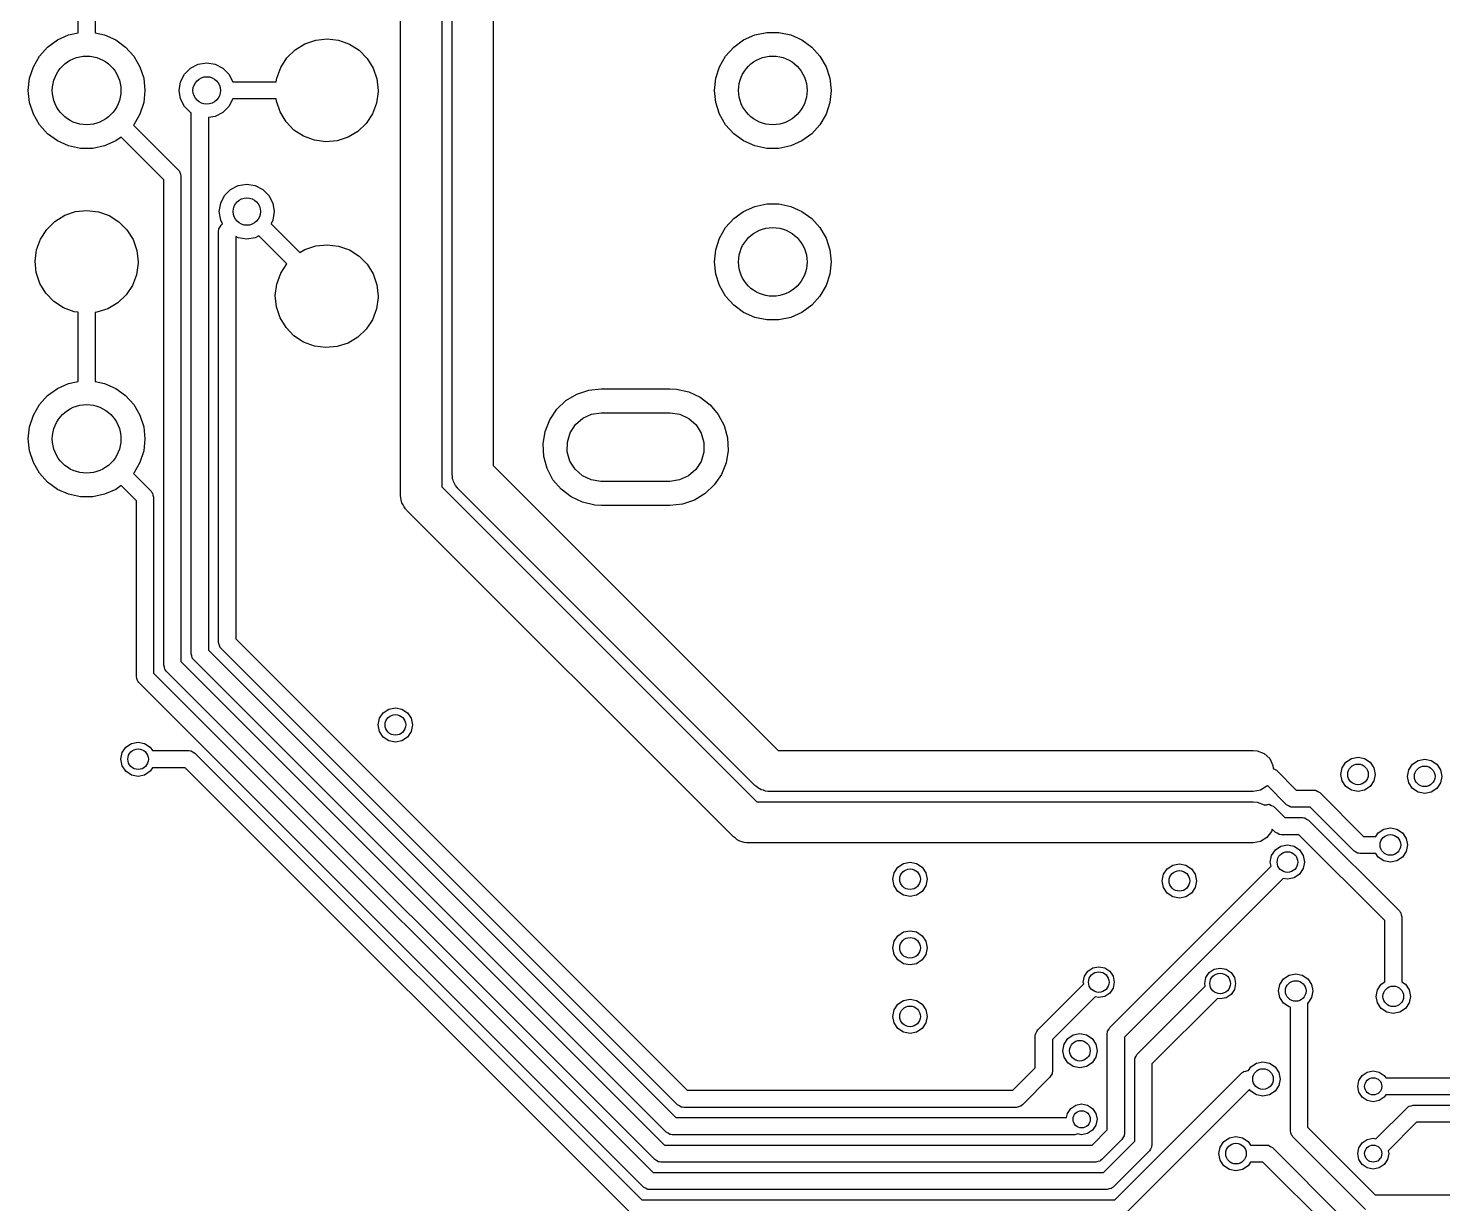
# Model space of a CAD drawing. Extents: x 4.65 to 6.27, y -4.67 to -2.2.
# Drawn here: x 4.652 to 5.463, y -3.71 to -3.035 of the extents above; entities that cross this region are included whole.
import ezdxf

# ---------------------------------------------------------------- set-up
doc = ezdxf.new("R2010")
doc.units = 0
doc.header["$MEASUREMENT"] = 0
doc.layers.add('BLACK', color=7, linetype='CONTINUOUS')

msp = doc.modelspace()

# ---------------------------------------------------------------- linework, layer by layer
at = {"layer": 'BLACK', "linetype": 'CONTINUOUS'}
for p, q in [((4.88878, -2.76452), (4.88878, -3.29847)), ((4.89469, -3.29113), (4.89469, -2.77186)), ((4.86516, -3.30336), (4.86516, -2.93698)), ((4.91831, -2.93698), (4.91831, -3.28624)), ((4.68012, -3.03789), (4.68012, -3.00139)), ((4.68996, -3.00146), (4.68996, -3.03789)), ((4.66265, -3.046), (4.66831, -3.04188)), ((4.66831, -3.04188), (4.6747, -3.03904)), ((4.6747, -3.03904), (4.68012, -3.03789)), ((4.68996, -3.03789), (4.69538, -3.03904)), ((4.69538, -3.03904), (4.70177, -3.04188)), ((4.70177, -3.04188), (4.70743, -3.046)), ((4.81026, -3.04415), (4.81649, -3.04203)), ((4.81649, -3.04203), (4.82304, -3.04134)), ((4.82304, -3.04134), (4.82958, -3.04212)), ((4.82958, -3.04212), (4.83578, -3.04433)), ((5.05635, -3.046), (5.06201, -3.04188)), ((5.06201, -3.04188), (5.0684, -3.03904)), ((5.0684, -3.03904), (5.07524, -3.03758)), ((5.07524, -3.03758), (5.08224, -3.03758)), ((5.08224, -3.03758), (5.08908, -3.03904)), ((5.08908, -3.03904), (5.09547, -3.04188)), ((5.09547, -3.04188), (5.10113, -3.046)), ((4.65447, -3.05725), (4.65797, -3.0512)), ((4.65797, -3.0512), (4.66265, -3.046)), ((4.70743, -3.046), (4.71211, -3.0512)), ((4.71211, -3.0512), (4.71561, -3.05725)), ((4.79995, -3.0522), (4.80466, -3.0476)), ((4.80466, -3.0476), (4.81026, -3.04415)), ((4.83578, -3.04433), (4.84134, -3.04785)), ((4.84134, -3.04785), (4.84598, -3.05253)), ((5.04817, -3.05725), (5.05167, -3.0512)), ((5.05167, -3.0512), (5.05635, -3.046)), ((5.10113, -3.046), (5.10581, -3.0512)), ((5.10581, -3.0512), (5.10931, -3.05725)), ((4.65231, -3.06391), (4.65447, -3.05725)), ((4.71561, -3.05725), (4.71777, -3.06391)), ((4.7412, -3.06161), (4.74468, -3.05813)), ((4.74468, -3.05813), (4.74907, -3.05589)), ((4.74907, -3.05589), (4.75394, -3.05512)), ((4.75394, -3.05512), (4.7588, -3.05589)), ((4.7588, -3.05589), (4.76319, -3.05813)), ((4.76319, -3.05813), (4.76668, -3.06161)), ((4.79413, -3.06392), (4.79639, -3.05774)), ((4.79639, -3.05774), (4.79995, -3.0522)), ((4.84598, -3.05253), (4.84946, -3.05811)), ((4.84946, -3.05811), (4.85163, -3.06432)), ((5.04601, -3.06391), (5.04817, -3.05725)), ((5.10931, -3.05725), (5.11147, -3.06391)), ((4.65157, -3.07087), (4.65231, -3.06391)), ((4.71777, -3.06391), (4.7185, -3.07087)), ((4.73819, -3.07087), (4.73896, -3.066)), ((4.73896, -3.066), (4.7412, -3.06161)), ((4.76668, -3.06161), (4.76889, -3.06594)), ((4.76889, -3.06594), (4.79388, -3.06594)), ((4.79388, -3.06594), (4.79413, -3.06392)), ((4.85163, -3.06432), (4.85236, -3.07087)), ((5.04528, -3.07087), (5.04601, -3.06391)), ((5.11147, -3.06391), (5.1122, -3.07087)), ((4.65231, -3.07782), (4.65157, -3.07087)), ((4.7185, -3.07087), (4.71777, -3.07782)), ((4.73896, -3.07573), (4.73819, -3.07087)), ((4.85235, -3.07169), (4.85143, -3.07821)), ((4.85236, -3.07087), (4.85235, -3.07169)), ((5.04601, -3.07782), (5.04528, -3.07087)), ((5.1122, -3.07087), (5.11147, -3.07782)), ((4.65447, -3.08448), (4.65231, -3.07782)), ((4.71777, -3.07782), (4.71561, -3.08448)), ((4.7412, -3.08012), (4.73896, -3.07573)), ((4.74468, -3.08361), (4.7412, -3.08012)), ((4.74506, -3.0838), (4.74468, -3.08361)), ((4.76319, -3.08361), (4.7588, -3.08584)), ((4.76668, -3.08012), (4.76319, -3.08361)), ((4.76889, -3.07579), (4.76668, -3.08012)), ((4.79383, -3.07579), (4.76889, -3.07579)), ((4.79395, -3.07701), (4.79383, -3.07579)), ((4.79603, -3.08325), (4.79395, -3.07701)), ((4.79944, -3.08888), (4.79603, -3.08325)), ((4.85143, -3.07821), (4.8491, -3.08436)), ((5.04817, -3.08448), (5.04601, -3.07782)), ((5.11147, -3.07782), (5.10931, -3.08448)), ((4.65797, -3.09054), (4.65447, -3.08448)), ((4.66265, -3.09574), (4.65797, -3.09054)), ((4.71211, -3.09054), (4.7119, -3.09077)), ((4.7119, -3.09077), (4.73773, -3.1166)), ((4.71561, -3.08448), (4.71211, -3.09054)), ((4.74506, -3.39427), (4.74506, -3.0838)), ((4.7588, -3.08584), (4.7549, -3.08646)), ((4.7549, -3.08646), (4.7549, -3.39223)), ((4.80401, -3.09362), (4.79944, -3.08888)), ((4.84545, -3.08985), (4.84069, -3.09439)), ((4.8491, -3.08436), (4.84545, -3.08985)), ((5.05167, -3.09054), (5.04817, -3.08448)), ((5.05635, -3.09574), (5.05167, -3.09054)), ((5.10581, -3.09054), (5.10113, -3.09574)), ((5.10931, -3.08448), (5.10581, -3.09054)), ((4.66831, -3.09985), (4.66265, -3.09574)), ((4.6747, -3.10269), (4.66831, -3.09985)), ((4.70177, -3.09985), (4.69538, -3.10269)), ((4.70484, -3.09762), (4.70177, -3.09985)), ((4.72933, -3.12212), (4.70484, -3.09762)), ((4.80952, -3.09722), (4.80401, -3.09362)), ((4.81569, -3.09952), (4.80952, -3.09722)), ((4.82222, -3.10039), (4.81569, -3.09952)), ((4.82877, -3.09979), (4.82222, -3.10039)), ((4.83503, -3.09776), (4.82877, -3.09979)), ((4.84069, -3.09439), (4.83503, -3.09776)), ((5.06201, -3.09985), (5.05635, -3.09574)), ((5.0684, -3.10269), (5.06201, -3.09985)), ((5.09547, -3.09985), (5.08908, -3.10269)), ((5.10113, -3.09574), (5.09547, -3.09985)), ((4.68154, -3.10415), (4.6747, -3.10269)), ((4.68854, -3.10415), (4.68154, -3.10415)), ((4.69538, -3.10269), (4.68854, -3.10415)), ((5.07524, -3.10415), (5.0684, -3.10269)), ((5.08224, -3.10415), (5.07524, -3.10415)), ((5.08908, -3.10269), (5.08224, -3.10415)), ((4.72933, -3.40079), (4.72933, -3.12212)), ((4.73773, -3.1166), (4.73826, -3.1173)), ((4.73826, -3.1173), (4.73839, -3.11742)), ((4.73839, -3.11742), (4.73842, -3.11753)), ((4.73842, -3.11753), (4.73858, -3.11773)), ((4.73858, -3.11773), (4.73883, -3.11892)), ((4.73883, -3.11892), (4.73917, -3.12008)), ((4.73917, -3.12008), (4.73917, -3.39875)), ((4.76195, -3.13557), (4.76419, -3.13118)), ((4.76419, -3.13118), (4.76768, -3.1277)), ((4.76768, -3.1277), (4.77207, -3.12546)), ((4.77207, -3.12546), (4.77693, -3.12469)), ((4.77693, -3.12469), (4.7818, -3.12546)), ((4.7818, -3.12546), (4.78619, -3.1277)), ((4.78619, -3.1277), (4.78967, -3.13118)), ((4.78967, -3.13118), (4.79191, -3.13557)), ((4.67247, -3.14257), (4.6787, -3.14045)), ((4.6787, -3.14045), (4.68525, -3.13976)), ((4.68525, -3.13976), (4.69178, -3.14054)), ((4.69178, -3.14054), (4.69798, -3.14275)), ((4.76118, -3.14044), (4.76195, -3.13557)), ((4.76195, -3.1453), (4.76118, -3.14044)), ((4.79191, -3.13557), (4.79268, -3.14044)), ((4.79268, -3.14044), (4.79191, -3.1453)), ((5.05635, -3.14442), (5.06201, -3.14031)), ((5.06201, -3.14031), (5.0684, -3.13746)), ((5.0684, -3.13746), (5.07524, -3.13601)), ((5.07524, -3.13601), (5.08224, -3.13601)), ((5.08224, -3.13601), (5.08908, -3.13746)), ((5.08908, -3.13746), (5.09547, -3.14031)), ((5.09547, -3.14031), (5.10113, -3.14442)), ((4.66216, -3.15063), (4.66686, -3.14602)), ((4.66686, -3.14602), (4.67247, -3.14257)), ((4.69798, -3.14275), (4.70354, -3.14628)), ((4.70354, -3.14628), (4.70818, -3.15095)), ((4.76165, -3.14924), (4.76223, -3.14818)), ((4.76302, -3.14739), (4.76195, -3.1453)), ((4.76223, -3.14818), (4.76302, -3.14739)), ((4.79191, -3.1453), (4.79085, -3.14739)), ((4.79085, -3.14739), (4.80745, -3.16399)), ((5.05167, -3.14962), (5.05635, -3.14442)), ((5.10113, -3.14442), (5.10581, -3.14962)), ((4.65634, -3.16235), (4.65859, -3.15616)), ((4.65859, -3.15616), (4.66216, -3.15063)), ((4.70818, -3.15095), (4.71167, -3.15653)), ((4.71167, -3.15653), (4.71383, -3.16275)), ((4.76079, -3.15166), (4.76091, -3.15079)), ((4.76079, -3.38776), (4.76079, -3.15166)), ((4.7609, -3.15061), (4.76096, -3.15051)), ((4.76091, -3.15079), (4.7609, -3.15061)), ((4.76096, -3.15051), (4.76099, -3.15026)), ((4.76099, -3.15026), (4.76165, -3.14924)), ((4.77207, -3.15542), (4.77063, -3.15468)), ((4.77063, -3.15468), (4.77063, -3.38572)), ((4.77693, -3.15619), (4.77207, -3.15542)), ((4.7818, -3.15542), (4.77693, -3.15619)), ((4.78389, -3.15435), (4.7818, -3.15542)), ((4.79991, -3.17038), (4.78389, -3.15435)), ((5.04601, -3.16233), (5.04817, -3.15568)), ((5.04817, -3.15568), (5.05167, -3.14962)), ((5.10581, -3.14962), (5.10931, -3.15568)), ((5.10931, -3.15568), (5.11147, -3.16233)), ((4.65551, -3.16888), (4.65634, -3.16235)), ((4.71383, -3.16275), (4.71457, -3.16929)), ((4.80745, -3.16399), (4.81026, -3.16226)), ((4.81026, -3.16226), (4.81649, -3.16014)), ((4.81649, -3.16014), (4.82304, -3.15945)), ((4.82304, -3.15945), (4.82958, -3.16023)), ((4.82958, -3.16023), (4.83578, -3.16244)), ((4.83578, -3.16244), (4.84134, -3.16596)), ((5.04528, -3.16929), (5.04601, -3.16233)), ((5.11147, -3.16233), (5.1122, -3.16929)), ((4.65616, -3.17543), (4.65551, -3.16888)), ((4.71456, -3.17012), (4.71364, -3.17663)), ((4.71457, -3.16929), (4.71456, -3.17012)), ((4.79639, -3.17585), (4.79991, -3.17038)), ((4.84134, -3.16596), (4.84598, -3.17064)), ((4.84598, -3.17064), (4.84946, -3.17622)), ((5.04601, -3.17625), (5.04528, -3.16929)), ((5.1122, -3.16929), (5.11147, -3.17625)), ((4.65823, -3.18168), (4.65616, -3.17543)), ((4.71364, -3.17663), (4.7113, -3.18279)), ((4.79413, -3.18203), (4.79639, -3.17585)), ((4.84946, -3.17622), (4.85163, -3.18243)), ((5.04817, -3.1829), (5.04601, -3.17625)), ((5.11147, -3.17625), (5.10931, -3.1829)), ((4.66165, -3.18731), (4.65823, -3.18168)), ((4.66622, -3.19204), (4.66165, -3.18731)), ((4.70766, -3.18827), (4.70289, -3.19281)), ((4.7113, -3.18279), (4.70766, -3.18827)), ((4.79331, -3.18856), (4.79413, -3.18203)), ((4.79395, -3.19512), (4.79331, -3.18856)), ((4.85163, -3.18243), (4.85236, -3.18898)), ((4.85236, -3.18898), (4.85235, -3.1898)), ((5.05167, -3.18896), (5.04817, -3.1829)), ((5.05635, -3.19416), (5.05167, -3.18896)), ((5.10581, -3.18896), (5.10113, -3.19416)), ((5.10931, -3.1829), (5.10581, -3.18896)), ((4.67173, -3.19565), (4.66622, -3.19204)), ((4.6779, -3.19794), (4.67173, -3.19565)), ((4.69724, -3.19618), (4.69098, -3.19822)), ((4.70289, -3.19281), (4.69724, -3.19618)), ((4.79603, -3.20136), (4.79395, -3.19512)), ((4.85143, -3.19632), (4.8491, -3.20247)), ((4.85235, -3.1898), (4.85143, -3.19632)), ((5.06201, -3.19827), (5.05635, -3.19416)), ((5.10113, -3.19416), (5.09547, -3.19827)), ((4.68012, -3.19824), (4.6779, -3.19794)), ((4.68012, -3.23789), (4.68012, -3.19824)), ((4.69098, -3.19822), (4.68996, -3.19831)), ((4.68996, -3.19831), (4.68996, -3.23789)), ((4.79944, -3.20699), (4.79603, -3.20136)), ((4.8491, -3.20247), (4.84545, -3.20796)), ((5.0684, -3.20112), (5.06201, -3.19827)), ((5.07524, -3.20257), (5.0684, -3.20112)), ((5.08224, -3.20257), (5.07524, -3.20257)), ((5.08908, -3.20112), (5.08224, -3.20257)), ((5.09547, -3.19827), (5.08908, -3.20112)), ((4.80401, -3.21173), (4.79944, -3.20699)), ((4.80952, -3.21533), (4.80401, -3.21173)), ((4.84069, -3.2125), (4.83503, -3.21587)), ((4.84545, -3.20796), (4.84069, -3.2125)), ((4.81569, -3.21763), (4.80952, -3.21533)), ((4.82222, -3.2185), (4.81569, -3.21763)), ((4.82877, -3.2179), (4.82222, -3.2185)), ((4.83503, -3.21587), (4.82877, -3.2179)), ((4.6747, -3.23904), (4.68012, -3.23789)), ((4.68996, -3.23789), (4.69538, -3.23904)), ((4.65797, -3.2512), (4.66265, -3.246)), ((4.66265, -3.246), (4.66831, -3.24188)), ((4.66831, -3.24188), (4.6747, -3.23904)), ((4.69538, -3.23904), (4.70177, -3.24188)), ((4.70177, -3.24188), (4.70743, -3.246)), ((4.70743, -3.246), (4.71211, -3.2512)), ((4.96008, -3.24894), (4.96628, -3.24521)), ((4.96628, -3.24521), (4.97313, -3.24291)), ((4.97313, -3.24291), (4.98031, -3.24213)), ((4.98031, -3.24213), (5.01969, -3.24213)), ((5.01969, -3.24213), (5.02342, -3.24233)), ((5.02342, -3.24233), (5.03047, -3.24391)), ((5.03047, -3.24391), (5.03702, -3.24697)), ((4.65447, -3.25725), (4.65797, -3.2512)), ((4.71211, -3.2512), (4.71561, -3.25725)), ((4.95077, -3.25988), (4.95483, -3.2539)), ((4.95483, -3.2539), (4.96008, -3.24894)), ((5.03702, -3.24697), (5.04276, -3.25136)), ((5.04276, -3.25136), (5.04743, -3.25688)), ((4.65231, -3.26391), (4.65447, -3.25725)), ((4.71561, -3.25725), (4.71777, -3.26391)), ((4.94808, -3.26659), (4.95077, -3.25988)), ((4.96548, -3.26265), (4.96971, -3.25901)), ((4.96971, -3.25901), (4.97479, -3.2567)), ((4.97479, -3.2567), (4.98031, -3.25591)), ((4.98031, -3.25591), (5.01969, -3.25591)), ((5.01969, -3.25591), (5.01993, -3.25591)), ((5.01993, -3.25591), (5.02544, -3.25677)), ((5.02544, -3.25677), (5.03049, -3.25914)), ((5.03049, -3.25914), (5.03468, -3.26283)), ((5.04743, -3.25688), (5.0508, -3.26327)), ((4.65157, -3.27087), (4.65231, -3.26391)), ((4.71777, -3.26391), (4.7185, -3.27087)), ((4.9469, -3.27372), (4.94808, -3.26659)), ((4.96085, -3.27268), (4.96245, -3.26733)), ((4.96245, -3.26733), (4.96548, -3.26265)), ((5.03468, -3.26283), (5.03765, -3.26755)), ((5.03765, -3.26755), (5.03919, -3.27292)), ((5.0508, -3.26327), (5.05272, -3.27024)), ((5.05272, -3.27024), (5.0531, -3.27746)), ((4.65231, -3.27782), (4.65157, -3.27087)), ((4.65447, -3.28448), (4.65231, -3.27782)), ((4.71777, -3.27782), (4.71561, -3.28448)), ((4.7185, -3.27087), (4.71777, -3.27782)), ((4.94728, -3.28094), (4.9469, -3.27372)), ((4.96081, -3.27826), (4.96085, -3.27268)), ((4.96235, -3.28363), (4.96081, -3.27826)), ((5.03915, -3.2785), (5.03755, -3.28385)), ((5.03919, -3.27292), (5.03915, -3.2785)), ((5.0531, -3.27746), (5.05192, -3.28459)), ((4.65797, -3.29054), (4.65447, -3.28448)), ((4.71561, -3.28448), (4.71211, -3.29054)), ((4.91831, -3.28624), (5.08172, -3.44965)), ((4.9492, -3.28791), (4.94728, -3.28094)), ((4.96532, -3.28835), (4.96235, -3.28363)), ((5.03755, -3.28385), (5.03452, -3.28853)), ((5.05192, -3.28459), (5.04923, -3.2913)), ((4.66265, -3.29574), (4.65797, -3.29054)), ((4.71211, -3.29054), (4.7119, -3.29077)), ((4.7119, -3.29077), (4.722, -3.30087)), ((4.89492, -3.29242), (4.89469, -3.29113)), ((4.89497, -3.29373), (4.89492, -3.29242)), ((4.89532, -3.29453), (4.89497, -3.29373)), ((4.89548, -3.29538), (4.89532, -3.29453)), ((4.95257, -3.2943), (4.9492, -3.28791)), ((4.95724, -3.29982), (4.95257, -3.2943)), ((4.96951, -3.29204), (4.96532, -3.28835)), ((4.97456, -3.29442), (4.96951, -3.29204)), ((4.98007, -3.29527), (4.97456, -3.29442)), ((5.02521, -3.29448), (5.01969, -3.29528)), ((5.03029, -3.29217), (5.02521, -3.29448)), ((5.03452, -3.28853), (5.03029, -3.29217)), ((5.04923, -3.2913), (5.04517, -3.29728)), ((4.66831, -3.29985), (4.66265, -3.29574)), ((4.6747, -3.30269), (4.66831, -3.29985)), ((4.68154, -3.30415), (4.6747, -3.30269)), ((4.69538, -3.30269), (4.68854, -3.30415)), ((4.70177, -3.29985), (4.69538, -3.30269)), ((4.70484, -3.29762), (4.70177, -3.29985)), ((4.7136, -3.30639), (4.70484, -3.29762)), ((4.722, -3.30087), (4.72253, -3.30157)), ((4.72253, -3.30157), (4.72266, -3.30169)), ((4.72266, -3.30169), (4.7227, -3.3018)), ((4.7227, -3.3018), (4.72285, -3.302)), ((4.72285, -3.302), (4.7231, -3.30319)), ((4.88878, -3.29847), (5.06949, -3.47918)), ((4.89616, -3.2965), (4.89548, -3.29538)), ((4.89668, -3.2977), (4.89616, -3.2965)), ((4.89758, -3.2988), (4.89668, -3.2977)), ((4.89775, -3.29906), (4.89758, -3.2988)), ((4.89789, -3.29917), (4.89775, -3.29906)), ((4.89814, -3.29948), (4.89789, -3.29917)), ((5.06848, -3.46982), (4.89814, -3.29948)), ((4.96298, -3.30421), (4.95724, -3.29982)), ((4.98031, -3.29528), (4.98007, -3.29527)), ((5.01969, -3.29528), (4.98031, -3.29528)), ((5.03992, -3.30225), (5.03372, -3.30597)), ((5.04517, -3.29728), (5.03992, -3.30225)), ((4.68854, -3.30415), (4.68154, -3.30415)), ((4.7136, -3.4073), (4.7136, -3.30639)), ((4.7231, -3.30319), (4.72344, -3.30435)), ((4.72344, -3.30435), (4.72344, -3.40526)), ((4.8654, -3.30465), (4.86516, -3.30336)), ((4.86545, -3.30596), (4.8654, -3.30465)), ((4.86579, -3.30676), (4.86545, -3.30596)), ((4.86595, -3.30761), (4.86579, -3.30676)), ((4.86664, -3.30873), (4.86595, -3.30761)), ((4.86715, -3.30993), (4.86664, -3.30873)), ((4.86805, -3.31103), (4.86715, -3.30993)), ((4.96953, -3.30727), (4.96298, -3.30421)), ((4.97658, -3.30885), (4.96953, -3.30727)), ((4.98031, -3.30906), (4.97658, -3.30885)), ((5.01969, -3.30906), (4.98031, -3.30906)), ((5.02687, -3.30827), (5.01969, -3.30906)), ((5.03372, -3.30597), (5.02687, -3.30827)), ((4.86822, -3.31129), (4.86805, -3.31103)), ((4.86836, -3.3114), (4.86822, -3.31129)), ((4.86862, -3.31171), (4.86836, -3.3114)), ((5.05625, -3.49934), (4.86862, -3.31171)), ((4.76113, -3.38892), (4.76079, -3.38776)), ((4.76139, -3.39011), (4.76113, -3.38892)), ((4.76154, -3.39031), (4.76139, -3.39011)), ((4.76157, -3.39042), (4.76154, -3.39031)), ((4.76171, -3.39054), (4.76157, -3.39042)), ((4.76223, -3.39124), (4.76171, -3.39054)), ((5.02412, -3.65312), (4.76223, -3.39124)), ((4.77063, -3.38572), (5.02964, -3.64472)), ((4.73917, -3.39875), (5.0166, -3.67618)), ((4.7454, -3.39544), (4.74506, -3.39427)), ((4.74566, -3.39662), (4.7454, -3.39544)), ((4.74581, -3.39682), (4.74566, -3.39662)), ((4.74584, -3.39693), (4.74581, -3.39682)), ((4.74598, -3.39705), (4.74584, -3.39693)), ((4.7465, -3.39775), (4.74598, -3.39705)), ((5.0176, -3.66885), (4.7465, -3.39775)), ((4.7549, -3.39223), (5.02312, -3.66045)), ((4.71394, -3.40847), (4.7136, -3.4073)), ((4.72344, -3.40526), (5.01009, -3.69191)), ((4.72967, -3.40195), (4.72933, -3.40079)), ((4.72993, -3.40314), (4.72967, -3.40195)), ((4.73008, -3.40334), (4.72993, -3.40314)), ((4.73011, -3.40345), (4.73008, -3.40334)), ((4.73025, -3.40357), (4.73011, -3.40345)), ((4.73077, -3.40427), (4.73025, -3.40357)), ((5.01109, -3.68458), (4.73077, -3.40427)), ((4.7142, -3.40965), (4.71394, -3.40847)), ((4.71435, -3.40986), (4.7142, -3.40965)), ((4.71438, -3.40996), (4.71435, -3.40986)), ((4.71452, -3.41008), (4.71438, -3.40996)), ((4.71504, -3.41078), (4.71452, -3.41008)), ((5.00457, -3.70031), (4.71504, -3.41078)), ((4.85236, -3.43504), (4.85311, -3.43127)), ((4.85311, -3.43127), (4.85525, -3.42808)), ((4.85525, -3.42808), (4.85844, -3.42595)), ((4.85844, -3.42595), (4.8622, -3.4252)), ((4.8622, -3.4252), (4.86597, -3.42595)), ((4.86597, -3.42595), (4.86916, -3.42808)), ((4.86916, -3.42808), (4.8713, -3.43127)), ((4.8713, -3.43127), (4.87205, -3.43504)), ((4.85311, -3.43881), (4.85236, -3.43504)), ((4.85525, -3.442), (4.85311, -3.43881)), ((4.8713, -3.43881), (4.86916, -3.442)), ((4.87205, -3.43504), (4.8713, -3.43881)), ((4.70547, -3.45096), (4.70761, -3.44776)), ((4.70761, -3.44776), (4.7108, -3.44563)), ((4.7108, -3.44563), (4.71457, -3.44488)), ((4.71457, -3.44488), (4.71833, -3.44563)), ((4.71833, -3.44563), (4.72153, -3.44776)), ((4.72153, -3.44776), (4.72289, -3.4498)), ((4.85844, -3.44413), (4.85525, -3.442)), ((4.8622, -3.44488), (4.85844, -3.44413)), ((4.86597, -3.44413), (4.8622, -3.44488)), ((4.86916, -3.442), (4.86597, -3.44413)), ((4.70472, -3.45472), (4.70547, -3.45096)), ((4.70547, -3.45849), (4.70472, -3.45472)), ((4.72289, -3.4498), (4.7437, -3.4498)), ((4.7437, -3.4498), (4.74457, -3.44993)), ((4.74457, -3.44993), (4.74475, -3.44992)), ((4.74475, -3.44992), (4.74485, -3.44997)), ((4.74485, -3.44997), (4.7451, -3.45001)), ((4.7451, -3.45001), (4.74612, -3.45066)), ((4.74612, -3.45066), (4.74718, -3.45124)), ((4.74718, -3.45124), (5.00357, -3.70764)), ((5.08172, -3.44965), (5.35433, -3.44965)), ((5.35433, -3.44965), (5.35662, -3.44988)), ((5.35662, -3.44988), (5.36064, -3.45148)), ((5.36064, -3.45148), (5.36381, -3.45442)), ((5.36381, -3.45442), (5.36571, -3.45831)), ((5.40541, -3.45968), (5.40754, -3.45649)), ((5.40754, -3.45649), (5.41074, -3.45436)), ((5.41074, -3.45436), (5.4145, -3.45361)), ((5.4145, -3.45361), (5.41827, -3.45436)), ((5.41827, -3.45436), (5.42146, -3.45649)), ((5.42146, -3.45649), (5.4236, -3.45968)), ((5.4458, -3.45761), (5.44899, -3.45547)), ((5.44899, -3.45547), (5.45276, -3.45472)), ((5.45276, -3.45472), (5.45652, -3.45547)), ((5.45652, -3.45547), (5.45972, -3.45761)), ((4.70761, -3.46168), (4.70547, -3.45849)), ((4.7108, -3.46382), (4.70761, -3.46168)), ((4.71457, -3.46457), (4.7108, -3.46382)), ((4.71833, -3.46382), (4.71457, -3.46457)), ((4.72153, -3.46168), (4.71833, -3.46382)), ((4.72289, -3.45965), (4.72153, -3.46168)), ((4.74166, -3.45965), (4.72289, -3.45965)), ((4.99806, -3.71604), (4.74166, -3.45965)), ((5.36571, -3.45831), (5.36586, -3.46004)), ((5.36586, -3.46004), (5.36659, -3.46051)), ((5.36659, -3.46051), (5.36765, -3.46109)), ((5.36765, -3.46109), (5.37905, -3.47248)), ((5.40466, -3.46345), (5.40541, -3.45968)), ((5.40541, -3.46722), (5.40466, -3.46345)), ((5.4236, -3.45968), (5.42435, -3.46345)), ((5.42435, -3.46345), (5.4236, -3.46722)), ((5.44291, -3.46457), (5.44366, -3.4608)), ((5.44366, -3.46833), (5.44291, -3.46457)), ((5.44366, -3.4608), (5.4458, -3.45761)), ((5.45972, -3.45761), (5.46185, -3.4608)), ((5.46185, -3.4608), (5.4626, -3.46457)), ((5.4626, -3.46457), (5.46185, -3.46833)), ((5.06956, -3.47056), (5.06848, -3.46982)), ((5.07052, -3.47145), (5.06956, -3.47056)), ((5.07133, -3.47177), (5.07052, -3.47145)), ((5.07205, -3.47226), (5.07133, -3.47177)), ((5.07332, -3.47257), (5.07205, -3.47226)), ((5.07454, -3.47305), (5.07332, -3.47257)), ((5.07595, -3.47319), (5.07454, -3.47305)), ((5.07626, -3.47326), (5.07595, -3.47319)), ((5.07644, -3.47324), (5.07626, -3.47326)), ((5.07683, -3.47328), (5.07644, -3.47324)), ((5.35433, -3.47328), (5.07683, -3.47328)), ((5.35858, -3.47248), (5.35433, -3.47328)), ((5.36226, -3.47021), (5.35858, -3.47248)), ((5.36252, -3.46988), (5.36226, -3.47021)), ((5.37353, -3.48088), (5.36252, -3.46988)), ((5.37905, -3.47248), (5.38908, -3.47248)), ((5.38908, -3.47248), (5.38995, -3.4726)), ((5.38995, -3.4726), (5.39013, -3.47259)), ((5.39013, -3.47259), (5.39023, -3.47265)), ((5.39023, -3.47265), (5.39048, -3.47268)), ((5.39048, -3.47268), (5.3915, -3.47334)), ((5.40754, -3.47041), (5.40541, -3.46722)), ((5.41074, -3.47254), (5.40754, -3.47041)), ((5.4145, -3.47329), (5.41074, -3.47254)), ((5.41827, -3.47254), (5.4145, -3.47329)), ((5.42146, -3.47041), (5.41827, -3.47254)), ((5.4236, -3.46722), (5.42146, -3.47041)), ((5.4458, -3.47153), (5.44366, -3.46833)), ((5.44899, -3.47366), (5.4458, -3.47153)), ((5.45972, -3.47153), (5.45652, -3.47366)), ((5.46185, -3.46833), (5.45972, -3.47153)), ((5.06949, -3.47918), (5.35433, -3.47918)), ((5.35433, -3.47918), (5.35662, -3.47941)), ((5.35662, -3.47941), (5.36064, -3.48101)), ((5.36064, -3.48101), (5.3608, -3.48115)), ((5.3608, -3.48115), (5.36089, -3.48113)), ((5.36089, -3.48113), (5.36118, -3.48092)), ((5.36118, -3.48092), (5.36223, -3.48084)), ((5.36223, -3.48084), (5.36325, -3.48062)), ((5.36325, -3.48062), (5.36359, -3.48075)), ((5.36359, -3.48075), (5.36394, -3.48072)), ((5.36394, -3.48072), (5.36486, -3.48123)), ((5.36486, -3.48123), (5.36585, -3.4816)), ((5.37459, -3.48146), (5.37353, -3.48088)), ((5.3915, -3.47334), (5.39256, -3.47392)), ((5.39256, -3.47392), (5.41766, -3.49902)), ((5.45276, -3.47441), (5.44899, -3.47366)), ((5.45652, -3.47366), (5.45276, -3.47441)), ((5.36585, -3.4816), (5.36606, -3.48188)), ((5.36606, -3.48188), (5.36637, -3.48205)), ((5.36637, -3.48205), (5.37253, -3.48821)), ((5.37253, -3.48821), (5.38257, -3.48821)), ((5.37561, -3.48212), (5.37459, -3.48146)), ((5.37586, -3.48216), (5.37561, -3.48212)), ((5.37596, -3.48221), (5.37586, -3.48216)), ((5.37614, -3.4822), (5.37596, -3.48221)), ((5.37701, -3.48232), (5.37614, -3.4822)), ((5.38705, -3.48232), (5.37701, -3.48232)), ((5.38257, -3.48821), (5.38344, -3.48833)), ((5.38344, -3.48833), (5.38362, -3.48832)), ((5.38362, -3.48832), (5.38372, -3.48837)), ((5.38372, -3.48837), (5.38397, -3.48841)), ((5.38397, -3.48841), (5.38499, -3.48907)), ((5.38499, -3.48907), (5.38605, -3.48965)), ((5.41214, -3.50742), (5.38705, -3.48232)), ((5.36488, -3.4963), (5.36226, -3.49974)), ((5.36529, -3.49489), (5.36488, -3.4963)), ((5.36701, -3.49661), (5.36529, -3.49489)), ((5.36808, -3.49719), (5.36701, -3.49661)), ((5.36909, -3.49785), (5.36808, -3.49719)), ((5.38605, -3.48965), (5.43822, -3.54183)), ((5.42475, -3.49902), (5.42611, -3.49698)), ((5.42611, -3.49698), (5.4293, -3.49484)), ((5.4293, -3.49484), (5.43307, -3.49409)), ((5.43307, -3.49409), (5.43684, -3.49484)), ((5.43684, -3.49484), (5.44003, -3.49698)), ((5.44003, -3.49698), (5.44216, -3.50017)), ((5.05733, -3.50009), (5.05625, -3.49934)), ((5.05829, -3.50098), (5.05733, -3.50009)), ((5.0591, -3.5013), (5.05829, -3.50098)), ((5.05982, -3.50179), (5.0591, -3.5013)), ((5.06109, -3.50209), (5.05982, -3.50179)), ((5.06231, -3.50258), (5.06109, -3.50209)), ((5.06372, -3.50272), (5.06231, -3.50258)), ((5.06402, -3.50279), (5.06372, -3.50272)), ((5.06421, -3.50276), (5.06402, -3.50279)), ((5.0646, -3.5028), (5.06421, -3.50276)), ((5.35433, -3.5028), (5.0646, -3.5028)), ((5.35858, -3.50201), (5.35433, -3.5028)), ((5.36226, -3.49974), (5.35858, -3.50201)), ((5.36706, -3.50682), (5.37025, -3.50469)), ((5.36935, -3.49788), (5.36909, -3.49785)), ((5.36944, -3.49794), (5.36935, -3.49788)), ((5.36962, -3.49792), (5.36944, -3.49794)), ((5.37049, -3.49805), (5.36962, -3.49792)), ((5.37025, -3.50469), (5.37402, -3.50394)), ((5.38053, -3.49805), (5.37049, -3.49805)), ((5.37402, -3.50394), (5.37778, -3.50469)), ((5.37778, -3.50469), (5.38098, -3.50682)), ((5.42982, -3.54734), (5.38053, -3.49805)), ((5.41766, -3.49902), (5.42475, -3.49902)), ((5.44216, -3.50017), (5.44291, -3.50394)), ((5.44291, -3.50394), (5.44216, -3.5077)), ((5.15371, -3.51453), (5.15748, -3.51378)), ((5.15748, -3.51378), (5.16125, -3.51453)), ((5.36417, -3.51378), (5.36492, -3.51001)), ((5.36465, -3.51618), (5.36417, -3.51378)), ((5.36492, -3.51001), (5.36706, -3.50682)), ((5.38098, -3.50682), (5.38311, -3.51001)), ((5.38311, -3.51001), (5.38386, -3.51378)), ((5.38386, -3.51378), (5.38311, -3.51755)), ((5.41321, -3.508), (5.41214, -3.50742)), ((5.41422, -3.50866), (5.41321, -3.508)), ((5.41448, -3.50869), (5.41422, -3.50866)), ((5.41457, -3.50875), (5.41448, -3.50869)), ((5.41475, -3.50873), (5.41457, -3.50875)), ((5.41562, -3.50886), (5.41475, -3.50873)), ((5.42475, -3.50886), (5.41562, -3.50886)), ((5.42611, -3.5109), (5.42475, -3.50886)), ((5.4293, -3.51303), (5.42611, -3.5109)), ((5.43307, -3.51378), (5.4293, -3.51303)), ((5.43684, -3.51303), (5.43307, -3.51378)), ((5.44003, -3.5109), (5.43684, -3.51303)), ((5.44216, -3.5077), (5.44003, -3.5109)), ((5.14764, -3.52362), (5.14839, -3.51986)), ((5.14839, -3.51986), (5.15052, -3.51666)), ((5.15052, -3.51666), (5.15371, -3.51453)), ((5.16125, -3.51453), (5.16444, -3.51666)), ((5.16444, -3.51666), (5.16657, -3.51986)), ((5.16657, -3.51986), (5.16732, -3.52362)), ((5.27209, -3.60874), (5.36465, -3.51618)), ((5.30219, -3.52457), (5.30293, -3.5208)), ((5.30293, -3.5208), (5.30507, -3.51761)), ((5.30507, -3.51761), (5.30826, -3.51547)), ((5.30826, -3.51547), (5.31203, -3.51473)), ((5.31203, -3.51473), (5.31579, -3.51547)), ((5.31579, -3.51547), (5.31899, -3.51761)), ((5.31899, -3.51761), (5.32112, -3.5208)), ((5.32112, -3.5208), (5.32187, -3.52457)), ((5.38098, -3.52074), (5.37778, -3.52287)), ((5.38311, -3.51755), (5.38098, -3.52074)), ((5.14839, -3.52739), (5.14764, -3.52362)), ((5.15052, -3.53058), (5.14839, -3.52739)), ((5.16657, -3.52739), (5.16444, -3.53058)), ((5.16732, -3.52362), (5.16657, -3.52739)), ((5.37161, -3.52314), (5.28049, -3.61426)), ((5.30293, -3.52833), (5.30219, -3.52457)), ((5.30507, -3.53153), (5.30293, -3.52833)), ((5.32112, -3.52833), (5.31899, -3.53153)), ((5.32187, -3.52457), (5.32112, -3.52833)), ((5.37402, -3.52362), (5.37161, -3.52314)), ((5.37778, -3.52287), (5.37402, -3.52362)), ((5.15371, -3.53272), (5.15052, -3.53058)), ((5.15748, -3.53346), (5.15371, -3.53272)), ((5.16125, -3.53272), (5.15748, -3.53346)), ((5.16444, -3.53058), (5.16125, -3.53272)), ((5.30826, -3.53366), (5.30507, -3.53153)), ((5.31203, -3.53441), (5.30826, -3.53366)), ((5.31579, -3.53366), (5.31203, -3.53441)), ((5.31899, -3.53153), (5.31579, -3.53366)), ((5.43822, -3.54183), (5.43875, -3.54253)), ((5.43875, -3.54253), (5.43889, -3.54265)), ((5.43889, -3.54265), (5.43892, -3.54275)), ((5.43892, -3.54275), (5.43907, -3.54296)), ((5.43907, -3.54296), (5.43932, -3.54414)), ((5.43932, -3.54414), (5.43967, -3.5453)), ((5.43967, -3.5453), (5.43967, -3.58252)), ((5.15052, -3.55603), (5.15371, -3.5539)), ((5.15371, -3.5539), (5.15748, -3.55315)), ((5.15748, -3.55315), (5.16125, -3.5539)), ((5.16125, -3.5539), (5.16444, -3.55603)), ((5.42982, -3.58252), (5.42982, -3.54734)), ((5.14764, -3.56299), (5.14839, -3.55923)), ((5.14839, -3.55923), (5.15052, -3.55603)), ((5.16444, -3.55603), (5.16657, -3.55923)), ((5.16657, -3.55923), (5.16732, -3.56299)), ((5.14839, -3.56676), (5.14764, -3.56299)), ((5.15052, -3.56995), (5.14839, -3.56676)), ((5.15371, -3.57209), (5.15052, -3.56995)), ((5.16444, -3.56995), (5.16125, -3.57209)), ((5.16657, -3.56676), (5.16444, -3.56995)), ((5.16732, -3.56299), (5.16657, -3.56676)), ((5.15748, -3.57283), (5.15371, -3.57209)), ((5.16125, -3.57209), (5.15748, -3.57283)), ((5.25756, -3.57929), (5.25948, -3.57641)), ((5.25948, -3.57641), (5.26236, -3.57449)), ((5.26236, -3.57449), (5.26575, -3.57382)), ((5.26575, -3.57382), (5.26914, -3.57449)), ((5.26914, -3.57449), (5.27201, -3.57641)), ((5.27201, -3.57641), (5.27393, -3.57929)), ((5.32721, -3.58008), (5.32913, -3.57721)), ((5.32913, -3.57721), (5.33201, -3.57529)), ((5.33201, -3.57529), (5.3354, -3.57462)), ((5.3354, -3.57462), (5.33879, -3.57529)), ((5.33879, -3.57529), (5.34166, -3.57721)), ((5.34166, -3.57721), (5.34358, -3.58008)), ((5.37181, -3.5808), (5.37501, -3.57867)), ((5.37501, -3.57867), (5.37877, -3.57792)), ((5.37877, -3.57792), (5.38254, -3.57867)), ((5.38254, -3.57867), (5.38573, -3.5808)), ((5.23079, -3.61001), (5.2571, -3.58371)), ((5.25689, -3.58268), (5.25756, -3.57929)), ((5.2571, -3.58371), (5.25689, -3.58268)), ((5.27393, -3.58607), (5.27201, -3.58894)), ((5.27393, -3.57929), (5.27461, -3.58268)), ((5.27461, -3.58268), (5.27393, -3.58607)), ((5.28782, -3.62409), (5.32685, -3.58506)), ((5.32654, -3.58347), (5.32721, -3.58008)), ((5.32685, -3.58506), (5.32654, -3.58347)), ((5.34358, -3.58686), (5.34166, -3.58974)), ((5.34358, -3.58008), (5.34426, -3.58347)), ((5.34426, -3.58347), (5.34358, -3.58686)), ((5.36893, -3.58776), (5.36968, -3.58399)), ((5.36968, -3.58399), (5.37181, -3.5808)), ((5.38573, -3.5808), (5.38787, -3.58399)), ((5.38787, -3.58399), (5.38862, -3.58776)), ((5.42565, -3.58708), (5.42779, -3.58389)), ((5.42779, -3.58389), (5.42982, -3.58252)), ((5.43967, -3.58252), (5.4417, -3.58389)), ((5.4417, -3.58389), (5.44384, -3.58708)), ((5.15052, -3.5954), (5.15371, -3.59327)), ((5.15371, -3.59327), (5.15748, -3.59252)), ((5.15748, -3.59252), (5.16125, -3.59327)), ((5.16125, -3.59327), (5.16444, -3.5954)), ((5.26361, -3.59111), (5.23919, -3.61553)), ((5.26575, -3.59154), (5.26361, -3.59111)), ((5.26914, -3.59086), (5.26575, -3.59154)), ((5.27201, -3.58894), (5.26914, -3.59086)), ((5.33381, -3.59202), (5.29622, -3.62961)), ((5.3354, -3.59233), (5.33381, -3.59202)), ((5.33879, -3.59166), (5.3354, -3.59233)), ((5.34166, -3.58974), (5.33879, -3.59166)), ((5.36968, -3.59153), (5.36893, -3.58776)), ((5.37181, -3.59472), (5.36968, -3.59153)), ((5.37501, -3.59685), (5.37181, -3.59472)), ((5.38573, -3.59472), (5.38555, -3.59485)), ((5.38555, -3.59485), (5.38555, -3.66599)), ((5.38787, -3.59153), (5.38573, -3.59472)), ((5.38862, -3.58776), (5.38787, -3.59153)), ((5.4249, -3.59085), (5.42565, -3.58708)), ((5.42565, -3.59461), (5.4249, -3.59085)), ((5.42779, -3.59781), (5.42565, -3.59461)), ((5.44384, -3.59461), (5.4417, -3.59781)), ((5.44384, -3.58708), (5.44459, -3.59085)), ((5.44459, -3.59085), (5.44384, -3.59461)), ((5.14764, -3.60236), (5.14839, -3.5986)), ((5.14839, -3.60613), (5.14764, -3.60236)), ((5.14839, -3.5986), (5.15052, -3.5954)), ((5.16444, -3.5954), (5.16657, -3.5986)), ((5.16657, -3.5986), (5.16732, -3.60236)), ((5.16732, -3.60236), (5.16657, -3.60613)), ((5.3757, -3.59699), (5.37501, -3.59685)), ((5.3757, -3.66803), (5.3757, -3.59699)), ((5.43098, -3.59994), (5.42779, -3.59781)), ((5.43474, -3.60069), (5.43098, -3.59994)), ((5.43851, -3.59994), (5.43474, -3.60069)), ((5.4417, -3.59781), (5.43851, -3.59994)), ((5.15052, -3.60932), (5.14839, -3.60613)), ((5.15371, -3.61146), (5.15052, -3.60932)), ((5.16444, -3.60932), (5.16125, -3.61146)), ((5.16657, -3.60613), (5.16444, -3.60932)), ((5.22955, -3.6121), (5.23021, -3.61108)), ((5.23021, -3.61108), (5.23079, -3.61001)), ((5.27076, -3.61118), (5.27082, -3.61108)), ((5.27078, -3.61136), (5.27076, -3.61118)), ((5.27082, -3.61108), (5.27085, -3.61083)), ((5.27085, -3.61083), (5.27151, -3.60981)), ((5.27151, -3.60981), (5.27209, -3.60874)), ((5.15748, -3.6122), (5.15371, -3.61146)), ((5.16125, -3.61146), (5.15748, -3.6122)), ((5.22935, -3.61349), (5.22948, -3.61263)), ((5.22935, -3.6318), (5.22935, -3.61349)), ((5.22946, -3.61245), (5.22952, -3.61235)), ((5.22948, -3.61263), (5.22946, -3.61245)), ((5.22952, -3.61235), (5.22955, -3.6121)), ((5.23919, -3.61553), (5.23919, -3.63384)), ((5.24508, -3.62205), (5.24583, -3.61828)), ((5.24583, -3.61828), (5.24796, -3.61509)), ((5.24796, -3.61509), (5.25116, -3.61295)), ((5.25116, -3.61295), (5.25492, -3.6122)), ((5.25492, -3.6122), (5.25869, -3.61295)), ((5.25869, -3.61295), (5.26188, -3.61509)), ((5.26188, -3.61509), (5.26401, -3.61828)), ((5.26401, -3.61828), (5.26476, -3.62205)), ((5.27065, -3.61222), (5.27078, -3.61136)), ((5.27065, -3.66752), (5.27065, -3.61222)), ((5.28049, -3.61426), (5.28049, -3.66956)), ((5.24583, -3.62581), (5.24508, -3.62205)), ((5.24796, -3.62901), (5.24583, -3.62581)), ((5.26401, -3.62581), (5.26188, -3.62901)), ((5.26476, -3.62205), (5.26401, -3.62581)), ((5.28638, -3.62757), (5.2865, -3.6267)), ((5.28649, -3.62652), (5.28655, -3.62643)), ((5.2865, -3.6267), (5.28649, -3.62652)), ((5.28655, -3.62643), (5.28658, -3.62617)), ((5.28658, -3.62617), (5.28724, -3.62516)), ((5.28724, -3.62516), (5.28782, -3.62409)), ((5.21643, -3.64472), (5.22935, -3.6318)), ((5.23899, -3.63524), (5.23833, -3.63625)), ((5.23903, -3.63498), (5.23899, -3.63524)), ((5.23908, -3.63489), (5.23903, -3.63498)), ((5.23919, -3.63384), (5.23907, -3.63471)), ((5.23907, -3.63471), (5.23908, -3.63489)), ((5.25116, -3.63114), (5.24796, -3.62901)), ((5.25492, -3.63189), (5.25116, -3.63114)), ((5.25869, -3.63114), (5.25492, -3.63189)), ((5.26188, -3.62901), (5.25869, -3.63114)), ((5.27502, -3.70764), (5.34782, -3.63484)), ((5.28638, -3.67404), (5.28638, -3.62757)), ((5.29622, -3.62961), (5.29622, -3.67608)), ((5.34782, -3.63484), (5.34852, -3.63432)), ((5.34852, -3.63432), (5.34864, -3.63418)), ((5.34864, -3.63418), (5.34875, -3.63415)), ((5.34875, -3.63415), (5.34895, -3.634)), ((5.34895, -3.634), (5.35014, -3.63374)), ((5.35014, -3.63374), (5.3513, -3.6334)), ((5.3513, -3.6334), (5.35165, -3.6334)), ((5.35165, -3.6334), (5.35302, -3.63136)), ((5.35302, -3.63136), (5.35621, -3.62923)), ((5.35621, -3.62923), (5.35997, -3.62848)), ((5.35997, -3.62848), (5.36374, -3.62923)), ((5.36374, -3.62923), (5.36693, -3.63136)), ((5.36693, -3.63136), (5.36907, -3.63456)), ((5.36907, -3.63456), (5.36982, -3.63832)), ((5.41696, -3.63624), (5.41984, -3.63432)), ((5.41984, -3.63432), (5.42323, -3.63364)), ((5.42323, -3.63364), (5.42662, -3.63432)), ((5.42662, -3.63432), (5.42949, -3.63624)), ((5.23775, -3.63732), (5.22195, -3.65312)), ((5.23833, -3.63625), (5.23775, -3.63732)), ((5.36907, -3.64209), (5.36693, -3.64528)), ((5.36982, -3.63832), (5.36907, -3.64209)), ((5.41437, -3.6425), (5.41504, -3.63911)), ((5.41504, -3.64589), (5.41437, -3.6425)), ((5.41504, -3.63911), (5.41696, -3.63624)), ((5.42949, -3.63624), (5.43039, -3.63758)), ((5.43039, -3.63758), (5.50645, -3.63758)), ((5.02964, -3.64472), (5.21643, -3.64472)), ((5.35233, -3.64425), (5.28054, -3.71604)), ((5.35302, -3.64528), (5.35233, -3.64425)), ((5.35621, -3.64742), (5.35302, -3.64528)), ((5.35997, -3.64817), (5.35621, -3.64742)), ((5.36374, -3.64742), (5.35997, -3.64817)), ((5.36693, -3.64528), (5.36374, -3.64742)), ((5.41696, -3.64876), (5.41504, -3.64589)), ((5.41984, -3.65068), (5.41696, -3.64876)), ((5.42323, -3.65136), (5.41984, -3.65068)), ((5.42662, -3.65068), (5.42323, -3.65136)), ((5.42949, -3.64876), (5.42662, -3.65068)), ((5.43039, -3.64742), (5.42949, -3.64876)), ((5.50848, -3.64742), (5.43039, -3.64742)), ((5.02518, -3.65371), (5.02412, -3.65312)), ((5.0262, -3.65436), (5.02518, -3.65371)), ((5.02645, -3.6544), (5.0262, -3.65436)), ((5.02655, -3.65445), (5.02645, -3.6544)), ((5.02673, -3.65444), (5.02655, -3.65445)), ((5.0276, -3.65457), (5.02673, -3.65444)), ((5.21847, -3.65457), (5.0276, -3.65457)), ((5.21963, -3.65422), (5.21847, -3.65457)), ((5.22081, -3.65397), (5.21963, -3.65422)), ((5.22102, -3.65382), (5.22081, -3.65397)), ((5.22112, -3.65379), (5.22102, -3.65382)), ((5.22124, -3.65365), (5.22112, -3.65379)), ((5.22195, -3.65312), (5.22124, -3.65365)), ((5.24724, -3.66045), (5.24772, -3.65803)), ((5.24772, -3.65803), (5.24964, -3.65515)), ((5.24964, -3.65515), (5.25252, -3.65323)), ((5.25252, -3.65323), (5.25591, -3.65256)), ((5.25591, -3.65256), (5.2593, -3.65323)), ((5.2593, -3.65323), (5.26217, -3.65515)), ((5.26217, -3.65515), (5.26409, -3.65803)), ((5.26409, -3.65803), (5.26476, -3.66142)), ((5.42481, -3.67256), (5.44262, -3.65475)), ((5.44262, -3.65475), (5.44332, -3.65422)), ((5.44332, -3.65422), (5.44344, -3.65409)), ((5.44344, -3.65409), (5.44355, -3.65406)), ((5.44355, -3.65406), (5.44375, -3.6539)), ((5.44375, -3.6539), (5.44494, -3.65365)), ((5.44494, -3.65365), (5.4461, -3.65331)), ((5.4461, -3.65331), (5.51296, -3.65331)), ((5.02312, -3.66045), (5.24724, -3.66045)), ((5.26217, -3.66768), (5.2593, -3.6696)), ((5.26199, -3.67618), (5.27065, -3.66752)), ((5.26409, -3.66481), (5.26217, -3.66768)), ((5.26476, -3.66142), (5.26409, -3.66481)), ((5.37604, -3.66919), (5.3757, -3.66803)), ((5.38555, -3.66599), (5.4243, -3.70474)), ((5.44814, -3.66315), (5.43177, -3.67952)), ((5.515, -3.66315), (5.44814, -3.66315)), ((5.0166, -3.67618), (5.26199, -3.67618)), ((5.01867, -3.66943), (5.0176, -3.66885)), ((5.01968, -3.67009), (5.01867, -3.66943)), ((5.01994, -3.67013), (5.01968, -3.67009)), ((5.02003, -3.67018), (5.01994, -3.67013)), ((5.02021, -3.67017), (5.02003, -3.67018)), ((5.02108, -3.67029), (5.02021, -3.67017)), ((5.25195, -3.67029), (5.02108, -3.67029)), ((5.25311, -3.66995), (5.25195, -3.67029)), ((5.25368, -3.66983), (5.25311, -3.66995)), ((5.25591, -3.67028), (5.25368, -3.66983)), ((5.2593, -3.6696), (5.25591, -3.67028)), ((5.27905, -3.67304), (5.26751, -3.68458)), ((5.26851, -3.69191), (5.28638, -3.67404)), ((5.27963, -3.67198), (5.27905, -3.67304)), ((5.28029, -3.67096), (5.27963, -3.67198)), ((5.28033, -3.67071), (5.28029, -3.67096)), ((5.28038, -3.67061), (5.28033, -3.67071)), ((5.28049, -3.66956), (5.28037, -3.67043)), ((5.28037, -3.67043), (5.28038, -3.67061)), ((5.29622, -3.67608), (5.2961, -3.67695)), ((5.33539, -3.67734), (5.33753, -3.67414)), ((5.33753, -3.67414), (5.34072, -3.67201)), ((5.34072, -3.67201), (5.34449, -3.67126)), ((5.34449, -3.67126), (5.34825, -3.67201)), ((5.34825, -3.67201), (5.35145, -3.67414)), ((5.35145, -3.67414), (5.35281, -3.67618)), ((5.35281, -3.67618), (5.36192, -3.67618)), ((5.36192, -3.67618), (5.36279, -3.67631)), ((5.3763, -3.67037), (5.37604, -3.66919)), ((5.37645, -3.67058), (5.3763, -3.67037)), ((5.37648, -3.67069), (5.37645, -3.67058)), ((5.37662, -3.6708), (5.37648, -3.67069)), ((5.37714, -3.67151), (5.37662, -3.6708)), ((5.41878, -3.71314), (5.37714, -3.67151)), ((5.41504, -3.67771), (5.41696, -3.67484)), ((5.41696, -3.67484), (5.41984, -3.67292)), ((5.41984, -3.67292), (5.42323, -3.67224)), ((5.42323, -3.67224), (5.42481, -3.67256)), ((5.29478, -3.67956), (5.27403, -3.70031)), ((5.29536, -3.67849), (5.29478, -3.67956)), ((5.29602, -3.67748), (5.29536, -3.67849)), ((5.29606, -3.67722), (5.29602, -3.67748)), ((5.29611, -3.67713), (5.29606, -3.67722)), ((5.2961, -3.67695), (5.29611, -3.67713)), ((5.33465, -3.6811), (5.33539, -3.67734)), ((5.33539, -3.68487), (5.33465, -3.6811)), ((5.36279, -3.67631), (5.36297, -3.67629)), ((5.36297, -3.67629), (5.36307, -3.67635)), ((5.36307, -3.67635), (5.36332, -3.67638)), ((5.36332, -3.67638), (5.36434, -3.67704)), ((5.36434, -3.67704), (5.3654, -3.67762)), ((5.3654, -3.67762), (5.40606, -3.71828)), ((5.41437, -3.6811), (5.41504, -3.67771)), ((5.41504, -3.68449), (5.41437, -3.6811)), ((5.43209, -3.6811), (5.43141, -3.68449)), ((5.43177, -3.67952), (5.43209, -3.6811)), ((5.01009, -3.69191), (5.26851, -3.69191)), ((5.01215, -3.68516), (5.01109, -3.68458)), ((5.01317, -3.68582), (5.01215, -3.68516)), ((5.01342, -3.68586), (5.01317, -3.68582)), ((5.01352, -3.68591), (5.01342, -3.68586)), ((5.0137, -3.6859), (5.01352, -3.68591)), ((5.01457, -3.68602), (5.0137, -3.6859)), ((5.26403, -3.68602), (5.01457, -3.68602)), ((5.2652, -3.68568), (5.26403, -3.68602)), ((5.26638, -3.68543), (5.2652, -3.68568)), ((5.26658, -3.68527), (5.26638, -3.68543)), ((5.26669, -3.68524), (5.26658, -3.68527)), ((5.26681, -3.68511), (5.26669, -3.68524)), ((5.26751, -3.68458), (5.26681, -3.68511)), ((5.33753, -3.68806), (5.33539, -3.68487)), ((5.34072, -3.6902), (5.33753, -3.68806)), ((5.34449, -3.69094), (5.34072, -3.6902)), ((5.34825, -3.6902), (5.34449, -3.69094)), ((5.35145, -3.68806), (5.34825, -3.6902)), ((5.35281, -3.68602), (5.35145, -3.68806)), ((5.35988, -3.68602), (5.35281, -3.68602)), ((5.39766, -3.7238), (5.35988, -3.68602)), ((5.41696, -3.68737), (5.41504, -3.68449)), ((5.41984, -3.68929), (5.41696, -3.68737)), ((5.42323, -3.68996), (5.41984, -3.68929)), ((5.42662, -3.68929), (5.42323, -3.68996)), ((5.42949, -3.68737), (5.42662, -3.68929)), ((5.43141, -3.68449), (5.42949, -3.68737)), ((5.00564, -3.70089), (5.00457, -3.70031)), ((5.27403, -3.70031), (5.27332, -3.70084)), ((5.00357, -3.70764), (5.27502, -3.70764)), ((5.00665, -3.70155), (5.00564, -3.70089)), ((5.00691, -3.70159), (5.00665, -3.70155)), ((5.007, -3.70164), (5.00691, -3.70159)), ((5.00718, -3.70163), (5.007, -3.70164)), ((5.00805, -3.70175), (5.00718, -3.70163)), ((5.27055, -3.70175), (5.00805, -3.70175)), ((5.27171, -3.70141), (5.27055, -3.70175)), ((5.2729, -3.70116), (5.27171, -3.70141)), ((5.2731, -3.701), (5.2729, -3.70116)), ((5.27321, -3.70097), (5.2731, -3.701)), ((5.27332, -3.70084), (5.27321, -3.70097)), ((5.4243, -3.70474), (5.53781, -3.70474))]:
    msp.add_line(p, q, dxfattribs=at)
at = {"layer": 'BLACK'}
for centre, radius in [((4.68504, -3.07087), 0.01969), ((5.07874, -3.07087), 0.01969), ((4.75394, -3.07087), 0.00787), ((4.77693, -3.14044), 0.00787), ((5.07874, -3.16929), 0.01969), ((4.68504, -3.27087), 0.01969), ((4.8622, -3.43504), 0.00591), ((4.71457, -3.45472), 0.00591), ((5.4145, -3.46345), 0.00591), ((5.45276, -3.46457), 0.00591), ((5.43307, -3.50394), 0.00591), ((5.37402, -3.51378), 0.00591), ((5.15748, -3.52362), 0.00591), ((5.31203, -3.52457), 0.00591), ((5.15748, -3.56299), 0.00591), ((5.26575, -3.58268), 0.00591), ((5.3354, -3.58347), 0.00591), ((5.37877, -3.58776), 0.00591), ((5.43474, -3.59085), 0.00591), ((5.15748, -3.60236), 0.00591), ((5.25492, -3.62205), 0.00591), ((5.35997, -3.63832), 0.00591), ((5.42323, -3.6425), 0.00492), ((5.25591, -3.66142), 0.00492), ((5.34449, -3.6811), 0.00591), ((5.42323, -3.6811), 0.00492)]:
    msp.add_circle(centre, radius, dxfattribs=at)

doc.saveas('drawing.dxf')
